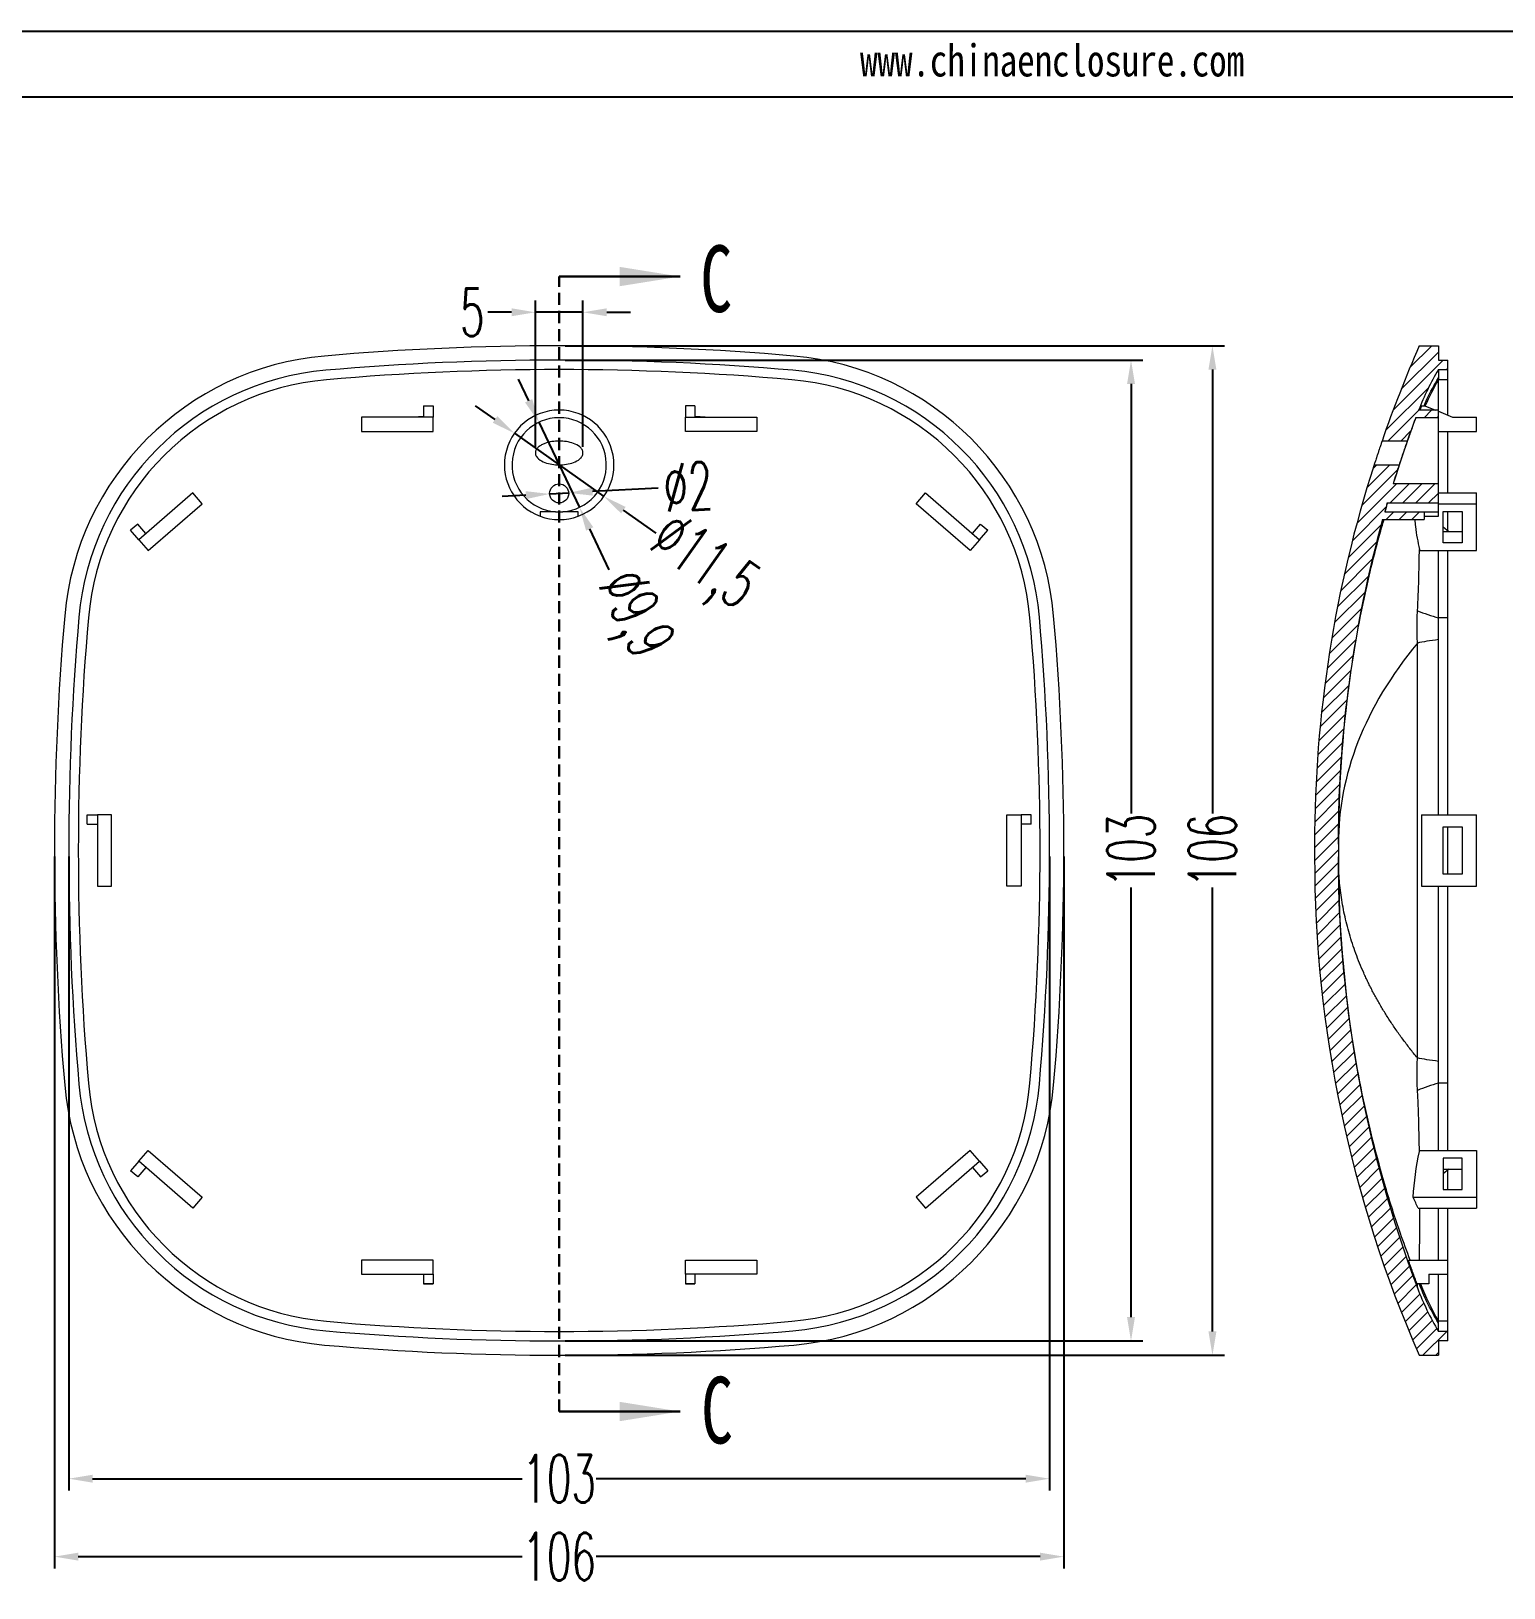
# Model space of a CAD drawing. Header units: inches. Extents: x 510 to 1495, y 1000 to 1318.
# Drawn here: x 1096.7 to 1251.3, y 1126 to 1289.5 of the extents above; entities that cross this region are included whole.
import ezdxf

# ---------------------------------------------------------------- set-up
doc = ezdxf.new("R2010")
doc.units = ezdxf.units.IN
doc.linetypes.add('HIDDEN', pattern=[1.905, 1.27, -0.635])
doc.layers.add('文字', color=81, linetype='Continuous')
doc.styles.add('SLDTEXTSTYLE2', font='TXT', dxfattribs={"width": 0.6, "bigfont": 'bigfont'})
doc.styles.add('SLDTEXTSTYLE5', font='TXT', dxfattribs={"width": 0.7})
doc.styles.add('宋体', font='', dxfattribs={"width": 0.8, "height": 3.5})
doc.styles.get('宋体').set_extended_font_data('SimSun')
doc.dimstyles.new('5', dxfattribs={"dimtxt": 5, "dimasz": 2.5, "dimexe": 1.25, "dimexo": 0.625, "dimtad": 0, "dimzin": 12, "dimtxsty": 'SLDTEXTSTYLE2', "dimcen": 2.5, "dimclrd": 3, "dimclre": 3, "dimclrt": 256, "dimadec": 0, "dimazin": 0, "dimtfac": 1, "dimtmove": 0, "dimatfit": 3, "dimfxl": 0, "dimarcsym": 0})
pattern_1 = [(45, (-402.9356084270657, -348.5498844948784), (-0.6735192090801864, 0.6735192090801865), [])]

# ---------------------------------------------------------------- blocks, each defined once
blk = doc.blocks.new('*D182')
at = {"color": 3, "lineweight": -2, "transparency": 16777216}
for p, q in [((1100.645167717793, 1202.784396891699), (1100.645167717793, 1136.195886989171)), ((1203.645167717793, 1202.784396891699), (1203.645167717793, 1136.195886989171)), ((1103.145167717793, 1137.445886989171), (1148.270167717793, 1137.445886989171)), ((1201.145167717793, 1137.445886989171), (1156.020167717793, 1137.445886989171))]:
    blk.add_line(p, q, dxfattribs=at)
at = {"color": 3, "transparency": 16777216}
for points in [[(1103.145167717793, 1137.862553655837), (1103.145167717793, 1137.029220322504), (1100.645167717793, 1137.445886989171)], [(1201.145167717793, 1137.862553655837), (1201.145167717793, 1137.029220322504), (1203.645167717793, 1137.445886989171)]]:
    blk.add_solid(points, dxfattribs=at)
at = {"layer": 'Defpoints', "color": 0, "transparency": 16777216}
for p in [(1100.645167717793, 1203.409396891699), (1203.645167717793, 1203.409396891699), (1203.645167717793, 1137.445886989171)]:
    blk.add_point(p, dxfattribs=at)
at = {"transparency": 16777216, "insert": (1152.145167717793, 1137.445886989171), "char_height": 5, "attachment_point": 5, "style": 'SLDTEXTSTYLE2'}
blk.add_mtext('103', dxfattribs=at)
blk = doc.blocks.new('*D183')
at = {"color": 3, "lineweight": -2, "transparency": 16777216}
for p, q in [((1099.145167717793, 1202.784396891699), (1099.145167717793, 1128.012954454848)), ((1205.145167717793, 1202.784396891699), (1205.145167717793, 1128.012954454848)), ((1101.645167717793, 1129.262954454848), (1148.270167717793, 1129.262954454848)), ((1202.645167717793, 1129.262954454848), (1156.020167717793, 1129.262954454848))]:
    blk.add_line(p, q, dxfattribs=at)
at = {"color": 3, "transparency": 16777216}
for points in [[(1101.645167717793, 1129.679621121515), (1101.645167717793, 1128.846287788182), (1099.145167717793, 1129.262954454848)], [(1202.645167717793, 1129.679621121515), (1202.645167717793, 1128.846287788182), (1205.145167717793, 1129.262954454848)]]:
    blk.add_solid(points, dxfattribs=at)
at = {"layer": 'Defpoints', "color": 0, "transparency": 16777216}
for p in [(1099.145167717793, 1203.409396891699), (1205.145167717793, 1203.409396891699), (1205.145167717793, 1129.262954454848)]:
    blk.add_point(p, dxfattribs=at)
at = {"transparency": 16777216, "insert": (1152.145167717793, 1129.262954454848), "char_height": 5, "attachment_point": 5, "style": 'SLDTEXTSTYLE2'}
blk.add_mtext('106', dxfattribs=at)
blk = doc.blocks.new('*D184')
at = {"color": 3, "lineweight": -2, "transparency": 16777216}
for p, q in [((1152.770167717793, 1254.909396891699), (1213.4454181889, 1254.909396891699)), ((1212.1954181889, 1252.409396891699), (1212.1954181889, 1207.284396891699)), ((1212.1954181889, 1154.409396891699), (1212.1954181889, 1199.534396891699)), ((1152.770167717793, 1151.909396891699), (1213.4454181889, 1151.909396891699))]:
    blk.add_line(p, q, dxfattribs=at)
at = {"color": 3, "transparency": 16777216}
for points in [[(1211.778751522234, 1252.409396891699), (1212.612084855567, 1252.409396891699), (1212.1954181889, 1254.909396891699)], [(1211.778751522234, 1154.409396891699), (1212.612084855567, 1154.409396891699), (1212.1954181889, 1151.909396891699)]]:
    blk.add_solid(points, dxfattribs=at)
at = {"layer": 'Defpoints', "color": 0, "transparency": 16777216}
for p in [(1152.145167717793, 1254.909396891699), (1212.1954181889, 1254.909396891699), (1152.145167717793, 1151.909396891699)]:
    blk.add_point(p, dxfattribs=at)
at = {"transparency": 16777216, "insert": (1212.1954181889, 1203.409396891699), "char_height": 5, "attachment_point": 5, "rotation": 90, "style": 'SLDTEXTSTYLE2'}
blk.add_mtext('103', dxfattribs=at)
blk = doc.blocks.new('*D185')
at = {"color": 3, "lineweight": -2, "transparency": 16777216}
for p, q in [((1152.770167717793, 1256.409396891699), (1221.995110108692, 1256.409396891699)), ((1220.745110108692, 1253.909396891699), (1220.745110108692, 1207.284396891699)), ((1220.745110108692, 1152.909396891699), (1220.745110108692, 1199.534396891699)), ((1152.770167717793, 1150.409396891699), (1221.995110108692, 1150.409396891699))]:
    blk.add_line(p, q, dxfattribs=at)
at = {"color": 3, "transparency": 16777216}
for points in [[(1220.328443442025, 1253.909396891699), (1221.161776775358, 1253.909396891699), (1220.745110108692, 1256.409396891699)], [(1220.328443442025, 1152.909396891699), (1221.161776775358, 1152.909396891699), (1220.745110108692, 1150.409396891699)]]:
    blk.add_solid(points, dxfattribs=at)
at = {"layer": 'Defpoints', "color": 0, "transparency": 16777216}
for p in [(1152.145167717793, 1256.409396891699), (1220.745110108692, 1256.409396891699), (1152.145167717793, 1150.409396891699)]:
    blk.add_point(p, dxfattribs=at)
at = {"transparency": 16777216, "insert": (1220.745110108692, 1203.409396891699), "char_height": 5, "attachment_point": 5, "rotation": 90, "style": 'SLDTEXTSTYLE2'}
blk.add_mtext('106', dxfattribs=at)
blk = doc.blocks.new('*D186')
at = {"color": 3, "lineweight": -2, "transparency": 16777216}
for p, q in [((1149.645167762637, 1245.784348710857), (1149.645167762637, 1261.179346515385)), ((1154.645167717793, 1245.784396891699), (1154.645167717793, 1261.179346515385)), ((1147.145167762637, 1259.929346515385), (1144.645167762637, 1259.929346515385)), ((1154.645167717793, 1259.929346515385), (1149.645167762637, 1259.929346515385)), ((1157.145167717793, 1259.929346515385), (1159.645167717793, 1259.929346515385))]:
    blk.add_line(p, q, dxfattribs=at)
at = {"color": 3, "transparency": 16777216}
for points in [[(1147.145167762637, 1260.346013182052), (1147.145167762637, 1259.512679848718), (1149.645167762637, 1259.929346515385)], [(1157.145167717793, 1260.346013182052), (1157.145167717793, 1259.512679848718), (1154.645167717793, 1259.929346515385)]]:
    blk.add_solid(points, dxfattribs=at)
at = {"layer": 'Defpoints', "color": 0, "transparency": 16777216}
for p in [(1149.645167762637, 1259.929346515385), (1149.645167762637, 1245.159348710857), (1154.645167717793, 1245.159396891699)]:
    blk.add_point(p, dxfattribs=at)
at = {"transparency": 16777216, "insert": (1143.020167762637, 1259.929346515385), "char_height": 5, "attachment_point": 5, "style": 'SLDTEXTSTYLE2'}
blk.add_mtext('5', dxfattribs=at)
blk = doc.blocks.new('*D187')
at = {"color": 3, "lineweight": -2, "transparency": 16777216}
for p, q in [((1151.146573672813, 1240.856388087428), (1153.143761762774, 1240.962405695971)), ((1162.549363168036, 1241.461687347462), (1155.640246875224, 1241.094927706649)), ((1148.650088560363, 1240.723866076749), (1146.153603447912, 1240.59134406607))]:
    blk.add_line(p, q, dxfattribs=at)
at = {"color": 3, "transparency": 16777216}
for points in [[(1148.628001558583, 1241.139946928824), (1148.672175562142, 1240.307785224674), (1151.146573672813, 1240.856388087428)], [(1155.618159873444, 1241.511008558724), (1155.662333877004, 1240.678846854574), (1153.143761762774, 1240.962405695971)]]:
    blk.add_solid(points, dxfattribs=at)
at = {"layer": 'Defpoints', "color": 0, "transparency": 16777216}
for p in [(1151.146573672813, 1240.856388087428), (1153.143761762774, 1240.962405695971)]:
    blk.add_point(p, dxfattribs=at)
at = {"transparency": 16777216, "insert": (1165.669969558598, 1241.62733986081), "char_height": 5, "attachment_point": 5, "rotation": 3.0386049426027126, "style": 'SLDTEXTSTYLE2'}
blk.add_mtext('∅2', dxfattribs=at)
blk = doc.blocks.new('*D188')
at = {"color": 3, "lineweight": -2, "transparency": 16777216}
for p, q in [((1145.405144415085, 1248.666978827825), (1143.362713111234, 1250.10867032362)), ((1147.447575718936, 1247.225287332029), (1156.84275971665, 1240.593506451368)), ((1162.330176768508, 1236.720102003135), (1158.885191020501, 1239.151814955572))]:
    blk.add_line(p, q, dxfattribs=at)
at = {"color": 3, "transparency": 16777216}
for points in [[(1145.645426331051, 1249.007384045133), (1145.164862499119, 1248.326573610516), (1147.447575718936, 1247.225287332029)], [(1159.125472936467, 1239.492220172881), (1158.644909104535, 1238.811409738264), (1156.84275971665, 1240.593506451368)]]:
    blk.add_solid(points, dxfattribs=at)
at = {"layer": 'Defpoints', "color": 0, "transparency": 16777216}
for p in [(1147.447575718936, 1247.225287332029), (1156.84275971665, 1240.593506451368)]:
    blk.add_point(p, dxfattribs=at)
at = {"transparency": 16777216, "insert": (1167.129890332558, 1233.332126988015), "char_height": 5, "attachment_point": 5, "rotation": 324.7828698527479, "style": 'SLDTEXTSTYLE2'}
blk.add_mtext('∅11,5', dxfattribs=at)
blk = doc.blocks.new('*D189')
at = {"color": 3, "lineweight": -2, "transparency": 16777216}
for p, q in [((1148.942651979554, 1250.635940799704), (1147.867982268735, 1252.893170299035)), ((1150.017321690372, 1248.378711300374), (1154.273013745214, 1239.440082483024)), ((1157.395719158468, 1232.881171679493), (1155.347683456033, 1237.182852983693))]:
    blk.add_line(p, q, dxfattribs=at)
at = {"color": 3, "transparency": 16777216}
for points in [[(1149.318856896109, 1250.815052418174), (1148.566447062998, 1250.456829181235), (1150.017321690372, 1248.378711300374)], [(1155.723888372588, 1237.361964602163), (1154.971478539478, 1237.003741365223), (1154.273013745214, 1239.440082483024)]]:
    blk.add_solid(points, dxfattribs=at)
at = {"layer": 'Defpoints', "color": 0, "transparency": 16777216}
for p in [(1150.017321690372, 1248.378711300374), (1154.273013745214, 1239.440082483024)]:
    blk.add_point(p, dxfattribs=at)
at = {"transparency": 16777216, "insert": (1159.706259036728, 1228.028128255932), "char_height": 5, "attachment_point": 5, "rotation": 295.4591760435543, "style": 'SLDTEXTSTYLE2'}
blk.add_mtext('∅9,9', dxfattribs=at)

msp = doc.modelspace()

# ---------------------------------------------------------------- hatches: boundary and pattern name
at = {"linetype": 'Continuous', "lineweight": 0}
h = msp.add_hatch(dxfattribs=at)
h.set_pattern_fill('ANSI31', color=4, scale=0.3, angle=2.8e-322, style=0)
h.set_pattern_definition(pattern_1)
edge = h.paths.add_edge_path(flags=0)
edge.add_line((1244.470331227181, 1254.909396891699), (1244.470331227181, 1256.409396891699))
edge.add_line((1244.470331227181, 1256.409396891699), (1242.470331227181, 1256.409396891699))
edge.add_arc((1361.470331227181, 1204.073940459181), 130, 156.2604067010469, 160.9945944772453)
edge.add_line((1238.556909955742, 1246.409396891699), (1241.204130120426, 1246.409396891699))
edge.add_arc((1361.470331227181, 1204.073940459181), 127.5, 159.4356911857331, 160.607188146638, ccw=False)
edge.add_line((1242.094819114642, 1248.859396891698), (1244.470331227181, 1248.859396891698))
edge.add_line((1244.470331227181, 1248.859396891698), (1244.470331227181, 1249.659396891698))
edge.add_line((1244.470331227181, 1249.659396891699), (1242.399666289247, 1249.659396891699))
edge.add_arc((1270.320466578113, 1238.685386173806), 30, 149.5047437179612, 158.5431536448855, ccw=False)
edge.add_line((1244.470331227181, 1253.909396891699), (1245.470331227181, 1253.909396891699))
edge.add_line((1245.470331227181, 1253.909396891699), (1245.470331227181, 1254.909396891699))
edge.add_line((1245.470331227181, 1254.909396891699), (1244.470331227181, 1254.909396891699))
h = msp.add_hatch(dxfattribs=at)
h.set_pattern_fill('ANSI31', color=4, scale=0.3, angle=2.8e-322, style=0)
h.set_pattern_definition(pattern_1)
edge = h.paths.add_edge_path(flags=0)
edge.add_line((1231.470331227181, 1204.073940459181), (1231.470331227181, 1202.744853324217))
edge.add_arc((1361.470331227181, 1202.744853324217), 130, 180, 203.7395932989539)
edge.add_line((1242.470331227181, 1150.409396891699), (1244.470331227181, 1150.409396891699))
edge.add_line((1244.470331227181, 1150.409396891699), (1244.470331227181, 1151.909396891699))
edge.add_line((1244.470331227181, 1151.909396891699), (1245.470331227181, 1151.909396891699))
edge.add_line((1245.470331227181, 1151.909396891699), (1245.470331227181, 1152.909396891699))
edge.add_line((1245.470331227181, 1152.909396891699), (1244.470331227181, 1152.909396891698))
edge.add_arc((1270.320466578113, 1168.133407609591), 30, 200.7927816671672, 210.495256282038, ccw=False)
edge.add_arc((1361.470331227181, 1202.744853324217), 127.5, 180, 200.7927816671674, ccw=False)
edge.add_line((1233.970331227181, 1202.744853324217), (1233.970331227181, 1204.073940459181))
edge.add_arc((1361.470331227181, 1204.073940459181), 127.5, 164.4941410724097, 180, ccw=False)
edge.add_line((1238.610933296917, 1238.159396891699), (1242.970331227181, 1238.159396891699))
edge.add_line((1242.970331227181, 1238.159396891699), (1242.970331227181, 1238.959396891699))
edge.add_line((1242.970331227181, 1238.959396891699), (1238.835691220799, 1238.959396891699))
edge.add_arc((1361.470331227181, 1204.073940459181), 127.5, 163.6763775103362, 164.1207188765391, ccw=False)
edge.add_line((1239.10992070861, 1239.909396891699), (1244.470331227181, 1239.909396891699))
edge.add_line((1244.470331227181, 1239.909396891699), (1244.470331227181, 1241.909396891699))
edge.add_line((1244.470331227181, 1241.909396891699), (1239.713490612195, 1241.909396891699))
edge.add_arc((1361.470331227181, 1204.073940459181), 127.5, 161.7939665388239, 162.737574580706, ccw=False)
edge.add_line((1240.353088809708, 1243.909396891699), (1237.724073058245, 1243.909396891699))
edge.add_arc((1361.470331227181, 1204.073940459181), 130, 162.1559885451152, 180)

# ---------------------------------------------------------------- linework, layer by layer
for p, q in [((1006.054753633994, 1289.451534759741), (1415.348767170575, 1289.451534759741)), ((1016.645663698697, 1282.561063151381), (1408.458295562214, 1282.561063151381))]:
    msp.add_line(p, q)
at = {"color": 1, "linetype": 'HIDDEN', "lineweight": 30}
msp.add_line((1152.145167717793, 1144.500740186196), (1152.145167717793, 1263.680243276419), dxfattribs=at)
at = {"color": 7, "linetype": 'Continuous', "lineweight": 30}
for p, q in [((1152.145167717793, 1263.680243276419), (1164.845167717793, 1263.680243276419)), ((1152.145167717793, 1144.500740186196), (1164.845167717793, 1144.500740186196))]:
    msp.add_line(p, q, dxfattribs=at)
at = {"color": 7, "linetype": 'Continuous', "lineweight": 15}
for p, q in [((1242.470331227181, 1256.409396891699), (1244.470331227181, 1256.409396891699)), ((1244.470331227181, 1256.409396891699), (1244.470331227181, 1254.909396891699)), ((1244.470331227181, 1254.909396891699), (1245.470331227181, 1254.909396891699)), ((1244.470331227181, 1253.909396891699), (1245.470331227181, 1253.909396891699)), ((1244.470331227181, 1253.909396891699), (1244.470331227181, 1253.035235574018)), ((1245.470331227181, 1253.909396891699), (1245.470331227181, 1254.909396891699)), ((1245.470331227181, 1252.844900383722), (1245.470331227181, 1253.909396891699)), ((1244.470331227181, 1253.035235574018), (1244.470331227181, 1252.844900383722)), ((1245.470331227181, 1252.844900383722), (1244.470331227181, 1252.844900383722)), ((1244.470331227181, 1249.659396891699), (1244.470331227181, 1252.844900383722)), ((1245.470331227181, 1249.115872992556), (1245.470331227181, 1252.844900383722)), ((1131.395167717793, 1248.909396891699), (1131.395167717793, 1247.409396891699)), ((1138.895167717793, 1248.909396891699), (1131.395167717793, 1248.909396891699)), ((1137.895167717793, 1250.116623519359), (1138.895167717793, 1250.116623519359)), ((1137.895167717793, 1250.116623519359), (1137.895167717793, 1248.909396891699)), ((1138.895167717793, 1250.116623519359), (1138.895167717793, 1248.909396891699)), ((1138.895167717793, 1247.409396891699), (1138.895167717793, 1248.909396891699)), ((1166.395167717793, 1250.116623519359), (1165.395167717793, 1250.116623519359)), ((1165.395167717793, 1250.116623519359), (1165.395167717793, 1248.909396891699)), ((1165.395167717793, 1247.409396891699), (1165.395167717793, 1248.909396891699)), ((1165.395167717793, 1248.909396891699), (1172.895167717793, 1248.909396891699)), ((1166.395167717793, 1250.116623519359), (1166.395167717793, 1248.909396891699)), ((1172.895167717793, 1248.909396891699), (1172.895167717793, 1247.409396891699)), ((1244.470331227181, 1249.659396891699), (1242.399666289247, 1249.659396891699)), ((1242.716329139551, 1250.116623519359), (1242.530069454774, 1249.659396891699)), ((1242.716329139551, 1250.116623519359), (1243.055382735309, 1250.116623519359)), ((1243.055382735309, 1250.116623519359), (1244.158733395977, 1249.659396891699)), ((1244.470331227181, 1248.859396891698), (1244.470331227181, 1249.659396891699)), ((1244.470331227181, 1249.530271283108), (1245.968586421677, 1248.909396891699)), ((1245.968586421677, 1248.909396891699), (1248.470331227181, 1248.909396891699)), ((1248.470331227181, 1247.409396891699), (1248.470331227181, 1248.909396891699)), ((1131.395167717793, 1247.409396891699), (1138.895167717793, 1247.409396891699)), ((1172.895167717793, 1247.409396891699), (1165.395167717793, 1247.409396891699)), ((1244.470331227181, 1248.859396891698), (1242.094819114642, 1248.859396891698)), ((1244.470331227181, 1241.909396891699), (1244.470331227181, 1248.859396891698)), ((1244.470331227181, 1247.409396891699), (1248.470331227181, 1247.409396891699)), ((1245.470331227181, 1240.959596485134), (1245.470331227181, 1247.409396891699)), ((1241.204130120426, 1246.409396891699), (1238.556909955742, 1246.409396891699)), ((1237.724073058245, 1243.909396891699), (1240.353088809708, 1243.909396891699)), ((1113.661637734624, 1240.959596485134), (1107.998889346679, 1236.041946569288)), ((1114.645167717793, 1239.827046807545), (1113.661637734624, 1240.959596485134)), ((1189.645167717793, 1239.827046807545), (1190.628697700962, 1240.959596485134)), ((1190.628697700962, 1240.959596485134), (1196.291446088907, 1236.041946569288)), ((1244.470331227181, 1241.909396891699), (1239.713490612195, 1241.909396891699)), ((1244.470331227181, 1239.909396891699), (1244.470331227181, 1241.909396891699)), ((1244.470331227181, 1240.959596485134), (1248.470331227181, 1240.959596485134)), ((1248.470331227181, 1239.827046807545), (1248.470331227181, 1240.959596485134)), ((1108.982419329848, 1234.909396891699), (1114.645167717793, 1239.827046807545)), ((1195.307916105738, 1234.909396891699), (1189.645167717793, 1239.827046807545)), ((1239.10992070861, 1239.909396891699), (1244.470331227181, 1239.909396891699)), ((1244.470331227181, 1238.973367039104), (1244.470331227181, 1239.909396891699)), ((1244.470331227181, 1239.827046807545), (1248.470331227181, 1239.827046807545)), ((1248.470331227181, 1234.909396891699), (1248.470331227181, 1239.827046807545)), ((1107.891326237837, 1237.690925850034), (1107.136293119445, 1237.035239194588)), ((1108.753922465072, 1236.697633224734), (1107.891326237837, 1237.690925850034)), ((1150.145167717793, 1238.973367039104), (1150.145167717793, 1238.518432228487)), ((1151.773537129307, 1238.973367039104), (1150.145167717793, 1238.973367039104)), ((1154.145167717793, 1238.973367039104), (1152.516798306279, 1238.973367039104)), ((1154.145167717793, 1238.518432228487), (1154.145167717793, 1238.973367039104)), ((1195.536412970515, 1236.697633224734), (1196.399009197749, 1237.690925850034)), ((1196.399009197749, 1237.690925850034), (1197.154042316141, 1237.035239194588)), ((1238.610933296917, 1238.159396891699), (1242.970331227181, 1238.159396891699)), ((1238.835691220799, 1238.959396891699), (1242.970331227181, 1238.959396891699)), ((1242.970331227181, 1238.973367039104), (1244.470331227181, 1238.973367039104)), ((1242.970331227181, 1238.959396891699), (1242.970331227181, 1238.973367039104)), ((1242.970331227181, 1238.959396891699), (1242.970331227181, 1238.159396891699)), ((1242.970331227181, 1238.518432228487), (1244.470331227181, 1238.518432228487)), ((1244.470331227181, 1238.518432228487), (1244.470331227181, 1238.973367039104)), ((1244.970331227181, 1239.007438488238), (1246.970331227181, 1239.007438488238)), ((1244.970331227181, 1235.729005211006), (1244.970331227181, 1239.007438488238)), ((1245.470331227181, 1236.933008034848), (1245.470331227181, 1239.007438488238)), ((1246.970331227181, 1239.007438488238), (1246.970331227181, 1235.729005211006)), ((1107.998889346679, 1236.041946569288), (1107.136293119445, 1237.035239194588)), ((1107.998889346679, 1236.041946569288), (1108.982419329848, 1234.909396891699)), ((1196.291446088907, 1236.041946569288), (1195.307916105738, 1234.909396891699)), ((1196.291446088907, 1236.041946569288), (1197.154042316141, 1237.035239194588)), ((1245.556200452484, 1236.861554888595), (1244.970331227181, 1237.349065976449)), ((1246.970331227181, 1236.861554888595), (1244.970331227181, 1236.861554888595)), ((1242.503475082186, 1234.909396891699), (1248.470331227181, 1234.909396891699)), ((1244.470331227181, 1227.840954053809), (1244.470331227181, 1234.909396891699)), ((1246.970331227181, 1235.729005211006), (1244.970331227181, 1235.729005211006)), ((1245.470331227181, 1227.840954053809), (1245.470331227181, 1234.909396891699)), ((1245.470331227181, 1227.840954053809), (1244.470331227181, 1227.840954053809)), ((1244.470331227181, 1225.552755950366), (1244.470331227181, 1227.840954053809)), ((1245.470331227181, 1207.159396891699), (1245.470331227181, 1227.840954053809)), ((1242.274354378399, 1181.62638142681), (1242.2743543784, 1225.192413176284)), ((1244.470331227181, 1207.159396891699), (1244.470331227181, 1225.552755950366)), ((1102.566458061032, 1207.159396891699), (1103.645167717793, 1207.159396891699)), ((1103.645167717793, 1207.159396891699), (1103.645167717793, 1199.659396891699)), ((1105.145167717793, 1207.159396891699), (1103.645167717793, 1207.159396891699)), ((1105.145167717793, 1199.659396891699), (1105.145167717793, 1207.159396891699)), ((1199.145167717793, 1207.159396891699), (1200.645167717793, 1207.159396891699)), ((1199.145167717793, 1199.659396891699), (1199.145167717793, 1207.159396891699)), ((1200.645167717793, 1207.159396891699), (1200.645167717793, 1199.659396891699)), ((1201.723877374554, 1207.159396891699), (1200.645167717793, 1207.159396891699)), ((1242.716977286227, 1207.159396891699), (1248.470331227181, 1207.159396891699)), ((1248.470331227181, 1199.659396891699), (1248.470331227181, 1207.159396891699)), ((1102.563801033819, 1206.159396891699), (1103.645167717793, 1206.159396891699)), ((1201.726534401767, 1206.159396891699), (1200.645167717793, 1206.159396891699)), ((1244.970331227181, 1205.909396891699), (1246.970331227181, 1205.909396891699)), ((1244.970331227181, 1200.909396891699), (1244.970331227181, 1205.909396891699)), ((1245.470331227181, 1200.909396891699), (1245.470331227181, 1205.909396891699)), ((1246.970331227181, 1205.909396891699), (1246.970331227181, 1200.909396891699)), ((1231.470331227181, 1204.073940459181), (1231.470331227181, 1202.744853324217)), ((1233.970331227181, 1204.073940459181), (1233.970331227181, 1202.744853324217)), ((1246.970331227181, 1200.909396891699), (1244.970331227181, 1200.909396891699)), ((1103.645167717793, 1199.659396891699), (1105.145167717793, 1199.659396891699)), ((1200.645167717793, 1199.659396891699), (1199.145167717793, 1199.659396891699)), ((1242.716977286228, 1199.659396891699), (1248.470331227181, 1199.659396891699)), ((1244.470331227181, 1181.265782231084), (1244.470331227181, 1199.659396891699)), ((1245.470331227181, 1178.977839729588), (1245.470331227181, 1199.659396891699)), ((1244.470331227181, 1178.977839729588), (1244.470331227181, 1181.265782231084)), ((1244.470331227181, 1171.909396891699), (1244.470331227181, 1178.977839729588)), ((1245.470331227181, 1178.977839729588), (1244.470331227181, 1178.977839729588)), ((1245.470331227181, 1171.909396891699), (1245.470331227181, 1178.977839729588)), ((1107.998889346679, 1170.77684721411), (1107.136293119445, 1169.78355458881)), ((1107.998889346679, 1170.77684721411), (1108.982419329848, 1171.909396891699)), ((1113.661637734624, 1165.859197298263), (1107.998889346679, 1170.77684721411)), ((1108.982419329848, 1171.909396891699), (1114.645167717793, 1166.991746975852)), ((1195.307916105738, 1171.909396891699), (1189.645167717793, 1166.991746975852)), ((1190.628697700962, 1165.859197298263), (1196.291446088907, 1170.77684721411)), ((1196.291446088907, 1170.77684721411), (1195.307916105738, 1171.909396891699)), ((1196.291446088907, 1170.77684721411), (1197.154042316141, 1169.78355458881)), ((1242.503475082194, 1171.909396891699), (1248.470331227181, 1171.909396891699)), ((1244.970331227181, 1171.089788572391), (1244.970331227181, 1167.81135529516)), ((1246.970331227181, 1171.089788572391), (1244.970331227181, 1171.089788572391)), ((1246.970331227181, 1167.81135529516), (1246.970331227181, 1171.089788572391)), ((1248.470331227181, 1171.909396891699), (1248.470331227181, 1166.991746975852)), ((1107.891326237837, 1169.127867933363), (1107.136293119445, 1169.78355458881)), ((1108.753922465072, 1170.121160558663), (1107.891326237837, 1169.127867933363)), ((1195.536412970515, 1170.121160558663), (1196.399009197749, 1169.127867933363)), ((1196.399009197749, 1169.127867933363), (1197.154042316141, 1169.78355458881)), ((1244.970331227181, 1169.957238894802), (1246.970331227181, 1169.957238894802)), ((1245.556200452484, 1169.957238894802), (1244.970331227181, 1169.469727806948)), ((1245.470331227181, 1167.81135529516), (1245.470331227181, 1169.885785748549)), ((1244.970331227181, 1167.81135529516), (1246.970331227181, 1167.81135529516)), ((1114.645167717793, 1166.991746975852), (1113.661637734624, 1165.859197298263)), ((1189.645167717793, 1166.991746975852), (1190.628697700962, 1165.859197298263)), ((1241.837927694837, 1166.991746975852), (1248.470331227181, 1166.991746975852)), ((1242.343687916637, 1165.859197298263), (1248.470331227181, 1165.859197298263)), ((1244.470331227181, 1160.409396891699), (1244.470331227181, 1165.859197298263)), ((1245.470331227181, 1160.409396891699), (1245.470331227181, 1165.859197298263)), ((1248.470331227181, 1166.991746975852), (1248.470331227181, 1165.859197298263)), ((1138.895167717793, 1160.409396891699), (1131.395167717793, 1160.409396891699)), ((1131.395167717793, 1160.409396891699), (1131.395167717793, 1158.909396891699)), ((1138.895167717793, 1158.909396891699), (1138.895167717793, 1160.409396891699)), ((1165.395167717793, 1158.909396891699), (1165.395167717793, 1160.409396891699)), ((1165.395167717793, 1160.409396891699), (1172.895167717793, 1160.409396891699)), ((1172.895167717793, 1160.409396891699), (1172.895167717793, 1158.909396891699)), ((1241.317567648398, 1160.409396891699), (1245.470331227181, 1160.409396891699)), ((1245.470331227181, 1158.909396891699), (1245.470331227181, 1160.409396891699)), ((1131.395167717793, 1158.909396891699), (1138.895167717793, 1158.909396891699)), ((1137.895167717793, 1158.909396891699), (1137.895167717793, 1157.909396891699)), ((1137.895167717793, 1157.909396891699), (1138.895167717793, 1157.909396891699)), ((1137.895167717793, 1157.909396891699), (1137.895167717793, 1157.901194237809)), ((1138.895167717793, 1158.909396891699), (1138.895167717793, 1157.909396891699)), ((1138.895167717793, 1157.909396891699), (1138.895167717793, 1157.901066904669)), ((1172.895167717793, 1158.909396891699), (1165.395167717793, 1158.909396891699)), ((1165.395167717793, 1158.909396891699), (1165.395167717793, 1157.909396891699)), ((1166.395167717793, 1157.909396891699), (1165.395167717793, 1157.909396891699)), ((1165.395167717793, 1157.909396891699), (1165.395167717793, 1157.901066904669)), ((1166.395167717793, 1158.909396891699), (1166.395167717793, 1157.909396891699)), ((1166.395167717793, 1157.909396891699), (1166.395167717793, 1157.901194237809)), ((1243.467606603142, 1157.909396891699), (1242.236671063826, 1157.901066904669)), ((1243.467606603142, 1158.909396891699), (1245.470331227181, 1158.909396891699)), ((1243.467606603142, 1158.909396891699), (1243.467606603142, 1157.909396891699)), ((1244.470331227181, 1153.973893399675), (1244.470331227181, 1158.909396891699)), ((1245.470331227181, 1153.973893399675), (1245.470331227181, 1158.909396891699)), ((1244.470331227181, 1153.783537997916), (1244.470331227181, 1153.973893399675)), ((1245.470331227181, 1153.973893399675), (1244.470331227181, 1153.973893399675)), ((1244.470331227181, 1152.909396891698), (1244.470331227181, 1153.783537997916)), ((1245.470331227181, 1152.909396891699), (1244.470331227181, 1152.909396891698)), ((1245.470331227181, 1152.909396891699), (1245.470331227181, 1153.973893399675)), ((1245.470331227181, 1151.909396891699), (1245.470331227181, 1152.909396891699)), ((1245.470331227181, 1151.909396891699), (1244.470331227181, 1151.909396891699)), ((1244.470331227181, 1151.909396891699), (1244.470331227181, 1150.409396891699)), ((1242.470331227181, 1150.409396891699), (1244.470331227181, 1150.409396891699))]:
    msp.add_line(p, q, dxfattribs=at)
at = {"color": 8, "linetype": 'Continuous', "lineweight": 15}
msp.add_line((1242.274354378399, 1157.483732005091), (1242.274354378399, 1157.901321915196), dxfattribs=at)
at = {"color": 7, "linetype": 'Continuous', "lineweight": 15}
msp.add_circle((1152.145167717793, 1240.909396891699), 1, dxfattribs=at)
for centre, radius, start, end in [((1152.145167717793, 973.0093968916983), 283.4000000000003, 85.01033801135989, 94.98966198864011), ((1361.470331227181, 1204.073940459181), 130, 156.26040670105, 160.9945944772448), ((1130.105450434494, 1225.449114174998), 30.00000000000006, 94.98966198864011, 175.0103380113599), ((1130.105450434494, 1225.449114174998), 28.50000000000004, 94.98966198864011, 175.0103380113599), ((1152.145167717793, 973.0093968916983), 281.9000000000003, 85.01033801135989, 94.98966198864011), ((1152.145167717793, 973.0093968916983), 280.9000000000003, 85.01033801135989, 94.98966198864011), ((1174.184885001093, 1225.449114174998), 28.50000000000009, 4.989661988640116, 85.01033801135989), ((1174.184885001093, 1225.449114174998), 30.00000000000012, 4.989661988640116, 85.01033801135989), ((1270.320466578112, 1238.685386173806), 30.00000000000004, 149.5047437179549, 158.5431536448895), ((1130.105450434494, 1225.449114174998), 27.50000000000005, 94.98966198864011, 175.0103380113599), ((1174.184885001093, 1225.449114174998), 27.50000000000005, 4.989661988640116, 85.01033801135989), ((1152.145167717793, 973.0093968916983), 276.3256648866084, 92.95603081104663, 93.18065597740383), ((1152.145167717793, 1243.909396891699), 5.75000000000001, 290.3544063982362, 249.6455936017638), ((1152.145167717793, 973.0093968916983), 276.3256648866084, 86.81934402259618, 87.04396918895338), ((1152.145167717793, 1243.909396891699), 4.94999999999999, 274.3056400353864, 265.6943599646136), ((1361.470331227181, 1204.073940459181), 127.5, 159.4356911857373, 160.6071881466413), ((1361.470331227181, 1204.073940459181), 130, 162.1559885451126, 180), ((1361.470331227181, 1204.073940459181), 127.5, 161.7939665388271, 162.7375745807073), ((1361.470331227181, 1204.073940459181), 127.5, 163.6763775103366, 164.1207188765396), ((1152.145167717793, 1243.909396891699), 5.75000000000001, 249.6455936017638, 290.3544063982362), ((1152.145167717793, 1243.909396891699), 4.94999999999999, 265.6943599646136, 274.3056400353864), ((1361.470331227181, 1204.073940459181), 127.5, 164.4941410724096, 180), ((1382.545167717793, 1203.409396891699), 283.4000000000001, 175.0103380113599, 184.9896619886401), ((1382.545167717793, 1203.409396891699), 281.9000000000001, 175.0103380113599, 184.9896619886401), ((1382.545167717793, 1203.409396891699), 280.9000000000001, 175.0103380113599, 184.9896619886401), ((921.745167717793, 1203.409396891699), 280.9, 355.0103380113599, 4.989661988640116), ((921.745167717793, 1203.409396891699), 281.9, 355.0103380113599, 4.989661988640116), ((921.745167717793, 1203.409396891699), 283.4000000000001, 355.0103380113599, 4.989661988640116), ((1250.856357221336, 1250.037124136308), 23.09656455686084, 248.1996863197054, 253.9490250963489), ((1361.470331227181, 1202.744853324217), 129.9999999999999, 180, 203.73959329895), ((1361.470331227181, 1202.744853324217), 127.5, 180, 200.7927816671676), ((1130.105450434494, 1181.369679608399), 30.00000000000007, 184.9896619886401, 265.0103380113599), ((1130.105450434494, 1181.369679608399), 28.50000000000001, 184.9896619886401, 265.0103380113599), ((1130.105450434494, 1181.369679608399), 27.50000000000005, 184.9896619886401, 265.0103380113599), ((1174.184885001093, 1181.369679608399), 27.49999999999994, 274.9896619886401, 355.0103380113599), ((1174.184885001093, 1181.369679608399), 28.50000000000001, 274.9896619886401, 355.0103380113599), ((1174.184885001093, 1181.369679608399), 30.00000000000006, 274.9896619886401, 355.0103380113599), ((1250.856357221448, 1156.781669647995), 23.09656455602125, 106.0509749045458, 111.8003136813077), ((1270.320466578112, 1168.133407609591), 30.00000000000011, 200.7927816671676, 210.4952562820451), ((1152.145167717793, 1433.809396891699), 281.9000000000003, 265.0103380113599, 274.9896619886401), ((1152.145167717793, 1433.809396891699), 280.9000000000004, 265.0103380113599, 274.9896619886401), ((1152.145167717793, 1433.809396891699), 283.4000000000004, 265.0103380113599, 274.9896619886401)]:
    msp.add_arc(centre, radius, start, end, dxfattribs=at)
at = {"color": 8, "linetype": 'Continuous', "lineweight": 15}
for centre, radius, start, end in [((1270.072032341086, 1238.324506925366), 29.43278658420257, 150.4396020816662, 156.4182443246511), ((1270.088521946456, 1168.502609465161), 29.45123573367789, 201.0930380264576, 209.5586554017562)]:
    msp.add_arc(centre, radius, start, end, dxfattribs=at)
for points, knots in [([(1242.980719203672, 1250.116623519359), (1243.076802723768, 1250.345968012645), (1243.49924182538, 1251.354299947267), (1244.04709044627, 1252.302614554772), (1244.470331227181, 1253.035235574018)], [0, 0, 0, 0, 0.2274493997577005, 1, 1, 1, 1]), ([(1233.970331227181, 1204.072987579302), (1233.989057925715, 1205.73057966791), (1234.026714010608, 1209.063704740317), (1234.336680260484, 1214.08464230961), (1234.842580075618, 1219.146050413522), (1235.572458493391, 1224.2394005969), (1236.443888417916, 1228.921287174018), (1237.415703842084, 1233.176764380916), (1238.16180967588, 1236.119112728668), (1238.659231940368, 1237.77150870288), (1238.775998274989, 1238.159396891699)], [0, 0, 0, 0, 0.1443708828827928, 0.2903043594194128, 0.4377881001355272, 0.586809825939955, 0.7373575560658521, 0.8509695107930849, 0.965016153852145, 1, 1, 1, 1]), ([(1241.514823769815, 1160.409396891699), (1241.164986986747, 1161.341023905307), (1240.213815994689, 1163.874023960331), (1238.905924964701, 1168.059249576948), (1237.566639858229, 1172.9418524447), (1236.437510733244, 1177.906592648133), (1235.517747136248, 1182.913929697885), (1234.811222146608, 1187.945595307179), (1234.323465847016, 1192.914930102595), (1234.024715167299, 1197.845019900233), (1233.988395168215, 1201.117981617978), (1233.970331227181, 1202.745806204096)], [0, 0, 0, 0, 0.06848597531261735, 0.1862064717975969, 0.302650865225537, 0.4187179079847777, 0.5390776920346558, 0.6560991739456336, 0.7719329311255133, 0.8865696534166618, 0.9999999999999999, 0.9999999999999999, 0.9999999999999999, 0.9999999999999999]), ([(1242.479248967176, 1160.409396891699), (1242.484382632264, 1160.565628870591), (1242.498666565929, 1161.000329456649), (1242.507571849705, 1161.921450739386), (1242.515057227421, 1163.13733728149), (1242.517508626451, 1164.446061402627), (1242.516774350242, 1165.408671656326), (1242.516430690637, 1165.859197298263)], [0, 0, 0, 0, 0.1266373617016559, 0.3523563852855132, 0.5769304738009425, 0.8019928946920809, 1, 1, 1, 1]), ([(1244.470331227181, 1153.783537997916), (1244.05420154712, 1154.519565603207), (1243.300833457407, 1155.852082214116), (1242.72286794309, 1157.268541219943), (1242.464146909451, 1157.90260627922)], [0, 0, 0, 0, 0.5523590469833699, 1, 1, 1, 1])]:
    msp.add_open_spline(points, degree=3, knots=knots, dxfattribs=at)
at = {"color": 7, "linetype": 'Continuous', "lineweight": 15}
for points, knots in [([(1242.094819114642, 1248.859396891698), (1242.092543513494, 1248.853222001179), (1242.087105789621, 1248.838466625609), (1242.035611580809, 1248.698568650748), (1241.938274312283, 1248.432922793138), (1241.799270301215, 1248.0508690977), (1241.6241452492, 1247.564948311997), (1241.414898158112, 1246.97739290076), (1241.176365508435, 1246.298002141152), (1240.913821235319, 1245.53783097547), (1240.635257805659, 1244.716174371078), (1240.347726030147, 1243.851109432083), (1240.066216955628, 1242.984989536918), (1239.855119656504, 1242.324549162924), (1239.750017830586, 1241.986933588178), (1239.725880175261, 1241.909396891699)], [0, 0, 0, 0, 0.05479467147577319, 0.1309360796557779, 0.2092339593174864, 0.2864631167868814, 0.3657393507077371, 0.4466964186426842, 0.5297580086689901, 0.615363127637378, 0.7032627148450336, 0.7922711398888436, 0.8838242882833558, 0.9733191192247269, 1, 1, 1, 1]), ([(1154.645167717793, 1245.159396891699), (1154.645167717793, 1245.037095228454), (1154.608211126875, 1244.918089651534), (1154.484278809337, 1244.704408190449), (1154.401114714248, 1244.612505605149), (1154.116280067733, 1244.367667017306), (1153.886672923752, 1244.250336613861), (1153.411666815192, 1244.071465049436), (1153.162572232955, 1244.009912566638), (1152.657469150141, 1243.928755184689), (1152.401334761699, 1243.909410282606), (1151.889523682058, 1243.909383514468), (1151.633507460323, 1243.928689436323), (1151.128394115237, 1244.009774016242), (1150.879293909884, 1244.071256591052), (1150.403615685564, 1244.250327274981), (1150.17375638663, 1244.368298005362), (1149.891261967236, 1244.610565866991), (1149.806241665764, 1244.704396259018), (1149.683015784035, 1244.91624815383), (1149.645398138619, 1245.036595542039), (1149.644939518713, 1245.279841471695), (1149.681717531703, 1245.399451110738), (1149.804551386844, 1245.612333455402), (1149.888497673451, 1245.705474980281), (1150.077276262636, 1245.868126341849), (1150.18298516377, 1245.938343499523), (1150.404610438708, 1246.060459043399), (1150.520704865825, 1246.11247434179), (1150.878447041187, 1246.247358629436), (1151.127677302924, 1246.308844579583), (1151.63217165598, 1246.389949789144), (1151.888614584601, 1246.409375299047), (1152.400878515142, 1246.409418448874), (1152.656867070667, 1246.390113671267), (1153.162435160104, 1246.308924875764), (1153.411915823616, 1246.247307277411), (1153.887974176705, 1246.06789461318), (1154.117889285555, 1245.949736495622), (1154.400274572731, 1245.70701385599), (1154.48519537564, 1245.613021182059), (1154.608054152658, 1245.400757532475), (1154.645167717793, 1245.281698554943), (1154.645167717793, 1245.159396891699)], [0, 0, 0, 0, 0.03125000000000028, 0.03125000000000028, 0.06250000000000057, 0.06250000000000057, 0.1250000000000012, 0.1250000000000012, 0.1875000000000019, 0.1875000000000019, 0.2500000000000025, 0.2500000000000025, 0.3125000000000032, 0.3125000000000032, 0.3750000000000039, 0.3750000000000039, 0.4375000000000047, 0.4375000000000047, 0.4687500000000044, 0.4687500000000044, 0.5000000000000042, 0.5000000000000042, 0.531250000000004, 0.531250000000004, 0.5625000000000037, 0.5625000000000037, 0.5937500000000034, 0.5937500000000034, 0.6250000000000031, 0.6250000000000031, 0.6875000000000028, 0.6875000000000028, 0.7500000000000024, 0.7500000000000024, 0.8125000000000022, 0.8125000000000022, 0.8750000000000019, 0.8750000000000019, 0.9375000000000016, 0.9375000000000016, 0.9687500000000008, 0.9687500000000008, 1, 1, 1, 1]), ([(1238.556909955742, 1246.409396891699), (1238.556909955742, 1246.409396891699), (1238.550351492889, 1246.390007959315), (1238.522952794099, 1246.308924461539), (1238.502204356617, 1246.247508930934), (1238.456811937648, 1246.112883304512), (1238.439313063559, 1246.060952697243), (1238.398268362819, 1245.939001064591), (1238.374652468605, 1245.868772366057), (1238.32030620464, 1245.706899943362), (1238.288891412825, 1245.613217239486), (1238.217898538495, 1245.401056397976), (1238.177863341056, 1245.28119591603), (1238.096248012294, 1245.036253689315), (1238.056636933132, 1244.917083513058), (1237.985754978173, 1244.703425015661), (1237.955337422069, 1244.611529261442), (1237.874479228576, 1244.366922675828), (1237.835899963082, 1244.249756480081), (1237.777147591038, 1244.071157874767), (1237.756979813658, 1244.009709952692), (1237.730398007241, 1243.928697445174), (1237.724073058245, 1243.909396891699), (1237.724073058245, 1243.909396891699)], [0, 0, 0, 0, 0.1250000000000001, 0.1250000000000001, 0.2500000000000001, 0.2500000000000001, 0.3125000000000001, 0.3125000000000001, 0.3750000000000001, 0.3750000000000001, 0.4375, 0.4375, 0.5, 0.5, 0.5624999999999999, 0.5624999999999999, 0.6249999999999998, 0.6249999999999998, 0.7499999999999999, 0.7499999999999999, 0.8749999999999999, 0.8749999999999999, 1, 1, 1, 1]), ([(1241.204130120426, 1246.409396891699), (1241.204130120426, 1246.409396891699), (1241.19744931489, 1246.390071798261), (1241.169396365449, 1246.308839528448), (1241.148114216681, 1246.247200033143), (1241.086273142777, 1246.067734719242), (1241.045580895733, 1245.949548094426), (1240.962282542356, 1245.706765549), (1240.930065578546, 1245.61275124323), (1240.857468736585, 1245.400444949205), (1240.81682378745, 1245.281364001722), (1240.733545414272, 1245.03677763095), (1240.693128677187, 1244.917782767631), (1240.620712614713, 1244.704162051242), (1240.589635769138, 1244.612277886603), (1240.506960475449, 1244.367507840838), (1240.467496544569, 1244.250206405017), (1240.407391842764, 1244.071384664978), (1240.386757397446, 1244.009851240678), (1240.359561011837, 1243.928727280312), (1240.353088809708, 1243.909396891699), (1240.353088809708, 1243.909396891699)], [0, 0, 0, 0, 0.1249999999999986, 0.1249999999999986, 0.2499999999999972, 0.2499999999999972, 0.3749999999999959, 0.3749999999999959, 0.4374999999999963, 0.4374999999999963, 0.4999999999999968, 0.4999999999999968, 0.5624999999999972, 0.5624999999999972, 0.6249999999999976, 0.6249999999999976, 0.7499999999999983, 0.7499999999999983, 0.8749999999999991, 0.8749999999999991, 1, 1, 1, 1]), ([(1239.114748454734, 1239.909396891699), (1239.079218361419, 1239.789756863065), (1238.994424968256, 1239.504233155145), (1238.908390704214, 1239.209584116255), (1238.846737096476, 1238.997599372481), (1238.839408183279, 1238.972252114033), (1238.835691220799, 1238.959396891699)], [0, 0, 0, 0, 0.2020448486209953, 0.4821847253217653, 0.7373826247092925, 1, 1, 1, 1]), ([(1241.992937713635, 1238.159396891699), (1242.013523300226, 1237.912815976416), (1242.101314655011, 1236.861222303271), (1242.315802223149, 1235.816897119649), (1242.479996087342, 1235.017448513554)], [0, 0, 0, 0, 0.2344830722924859, 1, 1, 1, 1]), ([(1242.278918628153, 1228.592338254667), (1242.343079862256, 1229.706026975402), (1242.384711237424, 1230.801338140134), (1242.431515755929, 1232.421836399313), (1242.444131798968, 1232.955684877684), (1242.464909988367, 1234.000587058779), (1242.473113167148, 1234.513411183035), (1242.479996087342, 1235.017448513554)], [0, 0, 0, 0, 0.5000000000000003, 0.5000000000000003, 0.7500000000000001, 0.7500000000000001, 1, 1, 1, 1]), ([(1242.273874359093, 1225.192093537109), (1242.257638642869, 1225.470126417928), (1242.245703523055, 1225.7525394758), (1242.230421509414, 1226.31574287137), (1242.226976687243, 1226.598242600384), (1242.228711594388, 1227.448352279917), (1242.245861410561, 1228.018542396695), (1242.278918628153, 1228.592338254667)], [0, 0, 0, 0, 0.25, 0.25, 0.5, 0.5, 1, 1, 1, 1]), ([(1242.274043275635, 1225.192297602102), (1239.466660596614, 1221.800769355794), (1237.404920014934, 1218.343236691787), (1234.655848137806, 1211.303119084782), (1233.970331227181, 1207.720408949647), (1233.970331227181, 1204.072987579302)], [0, 0, 0, 0, 0.5, 0.5, 1, 1, 1, 1]), ([(1242.716977286227, 1207.159396891699), (1242.709822530609, 1205.915857423342), (1242.706238463247, 1204.672081388379), (1242.706198465487, 1203.272568864362), (1242.706250480635, 1203.11413341389), (1242.706467943556, 1202.800019493818), (1242.706964040366, 1202.328859144529), (1242.709311159457, 1201.229558726972), (1242.713363884926, 1200.287427724953), (1242.716977286227, 1199.659396891699)], [0, 0, 0, 0, 0.5, 0.5, 0.5625, 0.5625, 0.625, 0.75, 1, 1, 1, 1]), ([(1242.27418550716, 1181.626585439312), (1242.138931285044, 1181.791310161423), (1241.868730625431, 1182.120384757933), (1241.476648563638, 1182.615383014422), (1241.094763169352, 1183.110619477999), (1240.723926347812, 1183.606185786088), (1240.363830894659, 1184.101993602789), (1240.014477812044, 1184.598003664975), (1239.675784524879, 1185.094164624745), (1239.347689531503, 1185.590429384427), (1239.030124492773, 1186.086750738628), (1238.723021718046, 1186.583082541271), (1238.426312199059, 1187.079379397436), (1238.139926167854, 1187.575596746937), (1237.863792978863, 1188.071690849541), (1237.597841177137, 1188.567618771438), (1237.341998494393, 1189.063338462641), (1237.096191946609, 1189.558808468957), (1236.860347597174, 1190.053989008476), (1236.553349585552, 1190.726321747095), (1236.190818295487, 1191.57607951817), (1235.793447416553, 1192.603675178611), (1235.436990290653, 1193.629758684581), (1235.120828834432, 1194.653983175971), (1234.844331381871, 1195.676018261342), (1234.606862278324, 1196.695547633813), (1234.407755161359, 1197.712269457862), (1234.246414079812, 1198.725897031398), (1234.121942406913, 1199.73615550968), (1234.034521671847, 1200.742793898388), (1233.98030383706, 1201.745540165622), (1233.9736503323, 1202.412895544899), (1233.970331227181, 1202.745806204096)], [0, 0, 0, 0, 0.02439014067172906, 0.04872477911927274, 0.07300387922342635, 0.09722740317512901, 0.1213953115483991, 0.1455075633732371, 0.1695641162083099, 0.1935649262134796, 0.2175099482221145, 0.2413991358131179, 0.2652324413827039, 0.2890098162158214, 0.3127312105572437, 0.3363965736822785, 0.3600058539670706, 0.3835589989584618, 0.4070559554434059, 0.4304966695178924, 0.4791029839365878, 0.5275029014887208, 0.5756957633337005, 0.623680895625878, 0.6714576122602343, 0.719025217564867, 0.7663830089370242, 0.8135302794200092, 0.8604663202185099, 0.9071904231502425, 0.9537018830321914, 1, 1, 1, 1]), ([(1242.278918628199, 1178.226455528704), (1242.245861410604, 1178.800251386677), (1242.228711594423, 1179.370441503459), (1242.226976687264, 1180.220551182999), (1242.230421509431, 1180.503050912016), (1242.245703523062, 1181.066254307592), (1242.257638642953, 1181.348667365413), (1242.273874359093, 1181.62670024629)], [0, 0, 0, 0, 0.4999999999999996, 0.4999999999999996, 0.7499999999999998, 0.7499999999999998, 1, 1, 1, 1]), ([(1242.479996087404, 1171.801345270093), (1242.466172259056, 1172.813666398248), (1242.447115899018, 1173.855520096253), (1242.400552195728, 1175.469653225477), (1242.381981541836, 1176.01701962356), (1242.337206310083, 1177.116214673274), (1242.310944219558, 1177.670566285493), (1242.278918628199, 1178.226455528705)], [0, 0, 0, 0, 0.5, 0.5, 0.75, 0.75, 1, 1, 1, 1]), ([(1242.236671063833, 1157.901066904672), (1242.079249385202, 1158.317162195678), (1241.923928594632, 1158.734274349349), (1241.617501095531, 1159.570538338271), (1241.466344098781, 1159.989837174116), (1241.317567648398, 1160.409396891699)], [0, 0, 0, 0, 0.5, 0.5, 1, 1, 1, 1])]:
    msp.add_open_spline(points, degree=3, knots=knots, dxfattribs=at)
for points in [[(1242.479996087342, 1235.017448513521), (1242.487733177359, 1234.981423017759), (1242.495559166625, 1234.945405681143), (1242.503475082186, 1234.909396891699)], [(1244.470331227181, 1225.552755950366), (1243.610985921225, 1225.43781617172), (1242.875493520394, 1225.317127222665), (1242.274354378399, 1225.192413176284)], [(1102.563801033819, 1206.159396891699), (1102.564550229583, 1206.49273168105), (1102.565435825288, 1206.826065258557), (1102.566458061032, 1207.159396891699)], [(1201.726534401767, 1206.159396891699), (1201.725785206003, 1206.49273168105), (1201.724899610298, 1206.826065258557), (1201.723877374554, 1207.159396891699)], [(1244.470331227181, 1181.26603783304), (1243.610777178254, 1181.38108335634), (1242.875122634261, 1181.501879237657), (1242.273874359093, 1181.62670024629)], [(1241.837927694837, 1166.991746975852), (1241.922402070225, 1168.602483385192), (1242.137289540324, 1170.205632510951), (1242.479996087404, 1171.801345270093)], [(1242.479996087404, 1171.801345270093), (1242.487733177405, 1171.837370765778), (1242.49555916665, 1171.87338810233), (1242.503475082194, 1171.909396891699)], [(1242.343687916637, 1165.859197298263), (1242.171834216028, 1166.235882164107), (1242.003336241518, 1166.613421321121), (1241.837927694837, 1166.991746975852)], [(1138.895167717793, 1157.901066904669), (1138.561830113367, 1157.901107784176), (1138.228496614948, 1157.90115022696), (1137.895167717793, 1157.901194237809)], [(1165.395167717793, 1157.901066904669), (1165.728505322219, 1157.901107784176), (1166.061838820639, 1157.90115022696), (1166.395167717793, 1157.901194237809)]]:
    msp.add_open_spline(points, degree=3, dxfattribs=at)
at = {"color": 7, "linetype": 'Continuous', "lineweight": 30}
for points in [[(1164.845167717793, 1263.680243276419), (1158.495167717793, 1264.696243276419), (1158.495167717793, 1262.664243276419)], [(1164.845167717793, 1144.500740186196), (1158.495167717793, 1145.516740186196), (1158.495167717793, 1143.484740186196)]]:
    msp.add_solid(points, dxfattribs=at)

# ---------------------------------------------------------------- texts
at = {"color": 7, "linetype": 'Continuous', "char_height": 7, "attachment_point": 1, "style": 'SLDTEXTSTYLE5'}
for insert in [(1166.96973127254, 1266.957068378375), (1167.05301388416, 1148.147106441533)]:
    msp.add_mtext('C', dxfattribs=dict(at, insert=insert))
at = {"layer": '文字', "color": 0, "insert": (1183.741399298669, 1288.062540645833), "char_height": 3.368675008531489, "width": 59.18438851441906, "attachment_point": 1, "style": '宋体'}
msp.add_mtext('www.chinaenclosure.com', dxfattribs=at)

# ---------------------------------------------------------------- dimensions: what is measured, and where the dimension line sits
for base, p1, p2, picture, middle in [((1149.645167762637, 1259.929346515385), (1154.645167717793, 1245.159396891699), (1149.645167762637, 1245.159348710857), '*D186', (1143.020167762637, 1259.929346515385)), ((1205.145167717793, 1129.262954454848), (1099.145167717793, 1203.409396891699), (1205.145167717793, 1203.409396891699), '*D183', (1152.145167717793, 1129.262954454848)), ((1203.645167717793, 1137.445886989171), (1100.645167717793, 1203.409396891699), (1203.645167717793, 1203.409396891699), '*D182', (1152.145167717793, 1137.445886989171))]:
    dim = msp.add_linear_dim(base=base, p1=p1, p2=p2, dimstyle='5')
    dim.commit()
    dim.dimension.update_dxf_attribs({"geometry": picture, "text_midpoint": middle, "dimtype": 160})
for base, p1, p2, picture, middle in [((1220.745110108692, 1256.409396891699), (1152.145167717793, 1150.409396891699), (1152.145167717793, 1256.409396891699), '*D185', (1220.745110108692, 1203.409396891699)), ((1212.1954181889, 1254.909396891699), (1152.145167717793, 1151.909396891699), (1152.145167717793, 1254.909396891699), '*D184', (1212.1954181889, 1203.409396891699))]:
    dim = msp.add_linear_dim(base=base, p1=p1, p2=p2, angle=90, dimstyle='5')
    dim.commit()
    dim.dimension.update_dxf_attribs({"geometry": picture, "text_midpoint": middle})
for p1, p2, picture, middle in [((1150.017321690372, 1248.378711300374), (1154.273013745214, 1239.440082483024), '*D189', (1159.706259036728, 1228.028128255932)), ((1147.447575718936, 1247.225287332029), (1156.84275971665, 1240.593506451368), '*D188', (1167.129890332558, 1233.332126988015)), ((1151.146573672813, 1240.856388087428), (1153.143761762774, 1240.962405695971), '*D187', (1165.669969558598, 1241.62733986081))]:
    dim = msp.add_diameter_dim_2p(p1=p1, p2=p2, dimstyle='5')
    dim.commit()
    dim.dimension.update_dxf_attribs({"geometry": picture, "text_midpoint": middle, "dimtype": 163})

doc.saveas('drawing.dxf')
